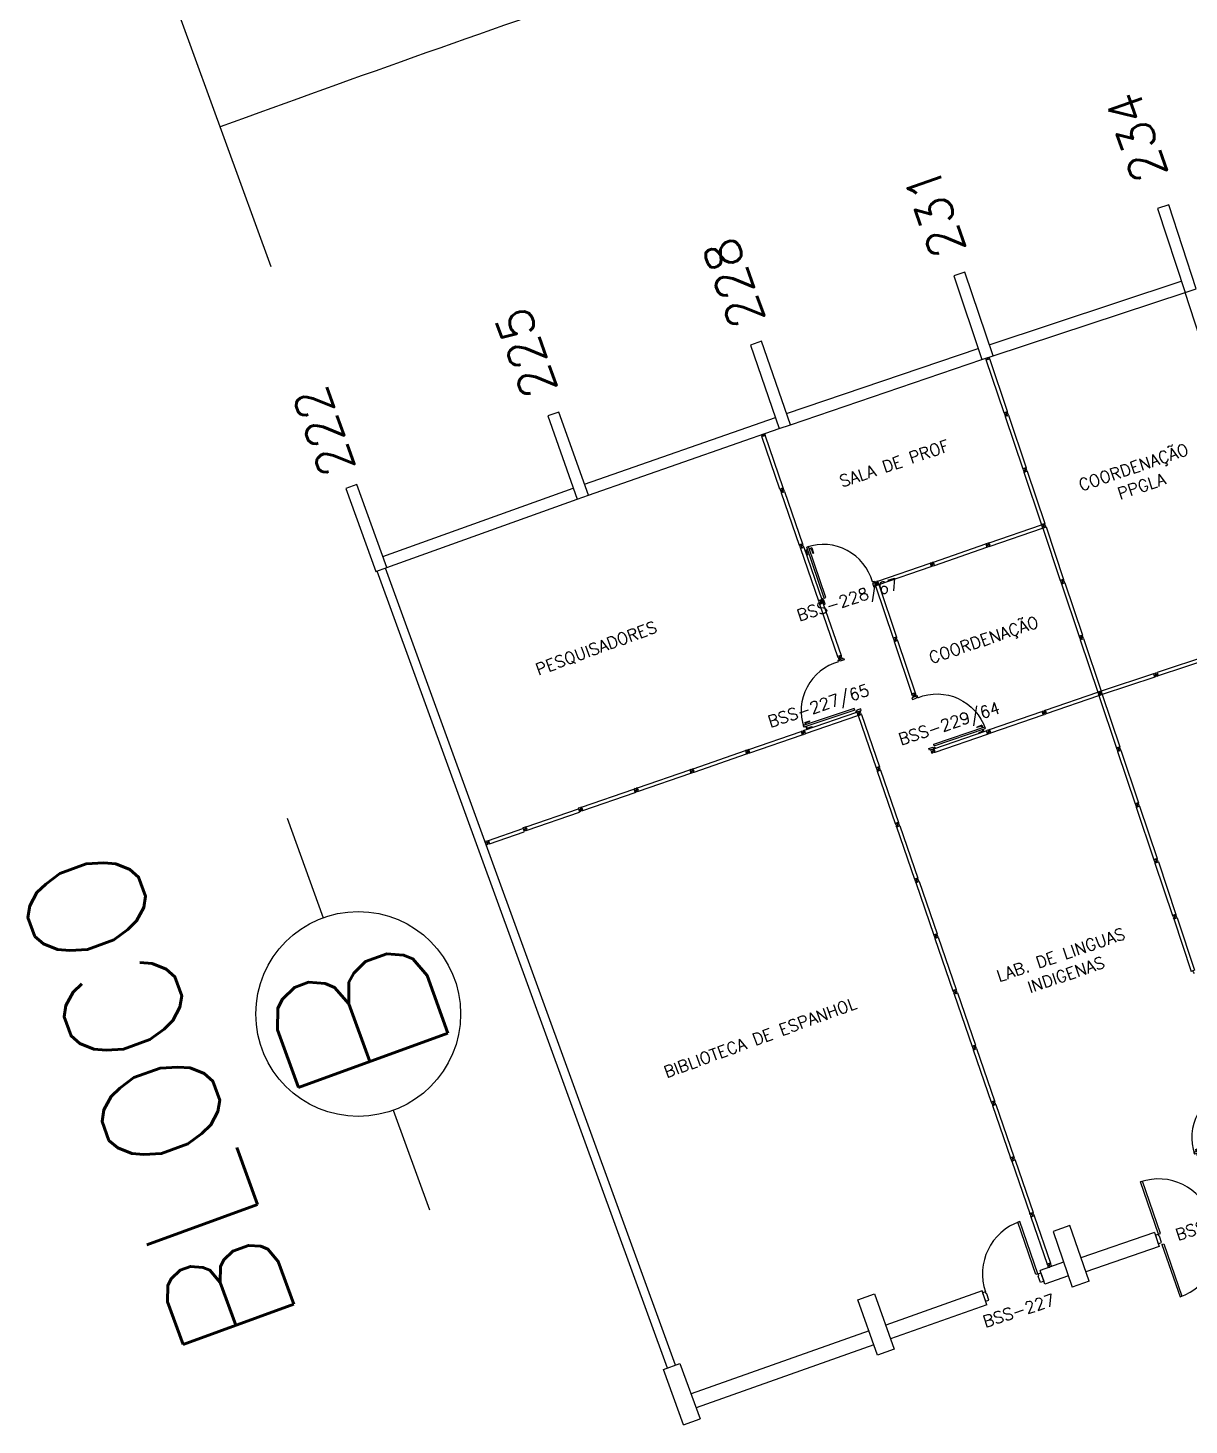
# Model space of a CAD drawing. Extents: x -152 to 150, y 325 to 437.
# Drawn here: x -151.52 to -131.81, y 387.06 to 410.78 of the extents above; entities that cross this region are included whole.
import ezdxf
from ezdxf.enums import TextEntityAlignment as Align

# ---------------------------------------------------------------- set-up
doc = ezdxf.new("R2010")
doc.units = 0
doc.header["$LTSCALE"] = 0.01
doc.header["$MEASUREMENT"] = 0
doc.header["$PDMODE"] = 98
doc.layers.get('0').update_dxf_attribs({"linetype": 'CONTINUOUS'})
doc.layers.get('DEFPOINTS').update_dxf_attribs({"linetype": 'CONTINUOUS'})
for name, color, linetype in [('ALV', 2, 'CONTINUOUS'), ('DIV', 2, 'CONTINUOUS'), ('ESQ', 1, 'CONTINUOUS'), ('ESTR', 3, 'CONTINUOUS'), ('NOPILAR1', 2, 'CONTINUOUS'), ('TEXTO', 2, 'CONTINUOUS'), ('TEXTO-CENTRO-CUSTO', 2, 'CONTINUOUS'), ('TEXTO-ENDEREÇO', 2, 'CONTINUOUS'), ('TXT-IDENTIFICAÇÃO', 4, 'CONTINUOUS'), ('USO', 2, 'CONTINUOUS')]:
    doc.layers.add(name, color=color, linetype=linetype)
doc.styles.add('1', font='romans.shx')
doc.styles.add('LEGENDA', font='romans.shx', dxfattribs={"height": 0.2})
doc.styles.add('NOPILAR', font='simplex.shx', dxfattribs={"height": 0.6})
doc.styles.add('UNB-100', font='simplex.shx', dxfattribs={"height": 3})
doc.styles.add('UNB-100-1', font='simplex.shx', dxfattribs={"height": 0.2})
doc.dimstyles.new('1-600', dxfattribs={"dimtxt": 1.1, "dimasz": 2.5, "dimexe": 2, "dimexo": 4, "dimgap": 0.2, "dimtad": 1, "dimdec": 0, "dimzin": 4, "dimdsep": 46, "dimlunit": 6, "dimtxsty": '1', "dimblk1": 'NONE', "dimblk2": 'NONE', "dimsah": 1, "dimcen": 0, "dimclrd": 2, "dimclre": 2, "dimclrt": 2, "dimadec": 0, "dimazin": 0, "dimtfac": 1, "dimtdec": 0, "dimtmove": 2, "dimatfit": 3, "dimldrblk": 'NONE', "dimfxl": 1, "dimtolj": 1, "dimtzin": 0, "dimarcsym": 0})

# ---------------------------------------------------------------- blocks, each defined once
blk = doc.blocks.new('PILAR-SSS')
blk.add_lwpolyline([(0, 0), (0, -1.5), (0.2, -1.5), (0.2, 0)], close=True)
blk = doc.blocks.new('DIVMT-SSC')
for p, q in [((0, 0.005), (0, -0.005)), ((0, -0.005), (0, 0.005)), ((-0.03, -0.03), (-0.03, -0.97)), ((0.006, -0.03), (-0.006, -0.03)), ((-0.005, 0), (0.005, 0)), ((0.005, 0), (-0.005, 0)), ((0.006, -0.02), (0.006, -0.03)), ((0.03, -0.03), (0.03, -0.97)), ((0.03, -0.97), (-0.03, -0.97)), ((-0.006, -0.98), (-0.006, -0.97)), ((-0.006, -0.98), (0.006, -0.98)), ((0.006, -1.001), (-0.006, -1.001)), ((0.005, -0.97), (-0.005, -0.97)), ((0, -0.994), (0, -1.007)), ((0, -1.02), (0, -1.021)), ((0.006, -0.98), (0.006, -0.97))]:
    blk.add_line(p, q)
blk.add_lwpolyline([(0.006, -0.02), (-0.006, -0.02), (0.006, -0.02), (0.006, -0.03), (0.03, -0.03), (0.03, -0.008), (0.02, -0.008), (0.02, 0.008), (0.03, 0.008), (0.03, 0.03), (0.006, 0.03), (0.006, 0.02), (-0.006, 0.02), (-0.006, 0.03), (-0.03, 0.03), (-0.03, 0.008), (-0.02, 0.008), (-0.02, -0.008), (-0.03, -0.008), (-0.03, -0.03), (-0.006, -0.03), (-0.006, -0.02), (-0.006, -0.03)])
blk = doc.blocks.new('MTT-SSC')
for p, q in [((-0.006, 0.03), (-0.03, 0.03)), ((-0.03, 0.008), (-0.03, 0.03)), ((-0.03, 0.008), (-0.02, 0.008)), ((-0.02, -0.008), (-0.02, 0.008)), ((-0.006, 0.0205), (-0.006, 0.03)), ((0.006, 0.0205), (-0.006, 0.0205)), ((0.0051, 0), (-0.0051, 0)), ((-0.0051, 0), (0.0051, 0)), ((0, -0.0051), (0, 0.0051)), ((0, 0.0051), (0, -0.0051)), ((0.006, 0.0205), (0.006, 0.03)), ((0.006, 0.03), (0.03, 0.03)), ((0.02, -0.008), (0.02, 0.008)), ((0.03, 0.008), (0.02, 0.008)), ((0.03, 0.008), (0.03, 0.03)), ((-0.03, -0.008), (-0.02, -0.008)), ((-0.03, -0.008), (-0.03, -0.03)), ((-0.03, -0.03), (-0.006, -0.03)), ((-0.03, -0.03), (-0.009, -0.03)), ((-0.009, -0.03), (-0.027, -0.03)), ((-0.006, -0.0205), (-0.006, -0.03)), ((-0.006, -0.0205), (-0.006, -0.03)), ((0.006, -0.0205), (-0.006, -0.0205)), ((-0.006, -0.0205), (0.006, -0.0205)), ((0.006, -0.0205), (0.006, -0.03)), ((0.006, -0.0205), (0.006, -0.03)), ((0.03, -0.03), (0.006, -0.03)), ((0.03, -0.008), (0.02, -0.008)), ((0.03, -0.008), (0.03, -0.03))]:
    blk.add_line(p, q)
blk = doc.blocks.new('PDV2E-SSC')
at = {"layer": 'DIV'}
for p, q in [((0.076, 0.05), (0.076, 0.965)), ((0.106, 0.965), (0.076, 0.965)), ((0.106, 0.05), (0.106, 0.965)), ((0.034, 0.925), (0.034, 0.835)), ((0.034, 0.925), (0.074, 0.925)), ((0.044, 0.835), (0.034, 0.835)), ((0.044, 0.915), (0.044, 0.835)), ((0.044, 0.915), (0.074, 0.915)), ((0.148, 0.925), (0.108, 0.925)), ((0.138, 0.915), (0.108, 0.915)), ((0.138, 0.915), (0.138, 0.835)), ((0.138, 0.835), (0.148, 0.835)), ((0.148, 0.925), (0.148, 0.835)), ((0.031, 0.05), (0.031, -0.05)), ((0.051, 0.05), (0.031, 0.05)), ((0.051, 0.02), (0.051, 0.05)), ((0.051, 0.02), (0.061, 0.02)), ((0.061, -0.05), (0.061, 0.02)), ((0.076, 0.05), (0.106, 0.05)), ((0.95, 0.02), (0.94, 0.02)), ((0.94, -0.05), (0.94, 0.02)), ((0.95, 0.02), (0.95, 0.05)), ((0.95, 0.05), (0.97, 0.05)), ((0.97, 0.05), (0.97, 0.035)), ((0.97, 0.035), (0.97, -0.035)), ((0.031, -0.05), (0.061, -0.05)), ((0.97, -0.05), (0.94, -0.05)), ((0.97, -0.035), (0.97, -0.05))]:
    blk.add_line(p, q, dxfattribs=at)
at = {"layer": 'DIV', "color": 1}
blk.add_arc((0.076, 0.1), 0.865, 356.6786, 90, dxfattribs=at)
blk = doc.blocks.new('DIVINI-SSC')
for p, q in [((-0.02, 0), (-0.02, -0.008)), ((-0.02, 0), (0.001, 0)), ((-0.005, 0), (0.005, 0)), ((0, 0.005), (0, -0.005)), ((0.001, 0), (0.02, 0)), ((-0.03, -0.008), (-0.02, -0.008)), ((-0.03, -0.008), (-0.03, -0.028)), ((-0.03, -0.028), (-0.008, -0.028)), ((-0.03, -0.03), (0.03, -0.03)), ((-0.03, -0.975), (-0.03, -0.03)), ((-0.009, -0.03), (-0.027, -0.03)), ((-0.008, -0.019), (0.008, -0.019)), ((-0.008, -0.019), (-0.008, -0.028)), ((-0.006, -0.021), (-0.006, -0.03)), ((0.006, -0.021), (-0.006, -0.021)), ((-0.006, -0.023), (-0.006, -0.027)), ((-0.004, -0.021), (0.004, -0.021)), ((0.006, -0.021), (0.006, -0.03)), ((0.006, -0.023), (0.006, -0.027)), ((0.008, -0.019), (0.008, -0.028)), ((0.03, -0.028), (0.008, -0.028)), ((0.009, -0.03), (0.027, -0.03)), ((0.02, 0), (0.02, -0.008)), ((0.03, -0.008), (0.02, -0.008)), ((0.03, -0.008), (0.03, -0.028)), ((0.03, -0.975), (0.03, -0.03)), ((-0.03, -0.975), (0.03, -0.975)), ((-0.009, -0.975), (-0.027, -0.975)), ((-0.006, -0.985), (-0.006, -0.975)), ((0.006, -0.985), (-0.006, -0.985)), ((0.006, -1.01), (-0.006, -1.01)), ((0, -0.985), (0, -0.988)), ((0, -1.003), (0, -1.018)), ((0.004, -0.951), (0.004, -0.953)), ((0.006, -0.985), (0.006, -0.975)), ((0.03, -0.975), (0.009, -0.975)), ((0.009, -0.975), (0.027, -0.975))]:
    blk.add_line(p, q)
blk = doc.blocks.new('*D72')
at = {"layer": 'DEFPOINTS', "color": 0, "transparency": 16777216}
for p in [(-129.606, 415.423), (-125.382, 409.923), (-132.149, 407.781), (-131.685, 406.355), (-124.03, 405.588)]:
    blk.add_point(p, dxfattribs=at)
at = {"layer": 'TEXTO-CENTRO-CUSTO', "color": 2, "lineweight": -2, "transparency": 16777216}
blk.add_line((-133.389, 411.585), (-134.782, 415.861), dxfattribs=at)
blk.add_arc((43.347, -130.781), 572.933, 107.33081, 108.04877, dxfattribs=at)
at = {"layer": 'TEXTO-CENTRO-CUSTO', "color": 2, "transparency": 16777216, "insert": (-130.974, 415.776), "char_height": 1.1, "attachment_point": 5, "rotation": 17.6898, "style": '1'}
blk.add_mtext('\\A1;NURE', dxfattribs=at)
blk = doc.blocks.new('_NONE')
at = {"color": 0, "linetype": 'ByBlock'}
blk.add_circle((0, 0), 0.25, dxfattribs=at)
blk = doc.blocks.new('*D73')
at = {"layer": 'DEFPOINTS', "color": 0, "transparency": 16777216}
for p in [(-138.88, 412.397), (-132.149, 407.781), (-131.685, 406.355), (-146.024, 402.971), (-145.511, 401.562)]:
    blk.add_point(p, dxfattribs=at)
at = {"layer": 'TEXTO-CENTRO-CUSTO', "color": 2, "lineweight": -2, "transparency": 16777216}
blk.add_line((-147.393, 406.73), (-148.941, 410.983), dxfattribs=at)
blk.add_arc((1.463, -2.246), 437.75, 108.04877, 110, dxfattribs=at)
at = {"layer": 'TEXTO-CENTRO-CUSTO', "color": 2, "transparency": 16777216, "insert": (-141.475, 412.303), "char_height": 1.1, "attachment_point": 5, "rotation": 19.0244, "style": '1'}
blk.add_mtext('\\A1;IL', dxfattribs=at)
blk = doc.blocks.new('port3')
at = {"layer": 'ESQ'}
for p, q in [((-130.903, 391.742), (-130.865, 391.755)), ((-130.903, 391.742), (-130.874, 391.657)), ((-130.89, 391.736), (-130.861, 391.746)), ((-130.89, 391.736), (-130.864, 391.66)), ((-130.572, 390.905), (-130.878, 391.793)), ((-130.864, 391.66), (-130.874, 391.657)), ((-130.539, 390.916), (-130.845, 391.805)), ((-130.794, 391.779), (-130.831, 391.766)), ((-130.8, 391.766), (-130.828, 391.757)), ((-130.8, 391.766), (-130.774, 391.691)), ((-130.794, 391.779), (-130.765, 391.694)), ((-130.774, 391.691), (-130.765, 391.694)), ((-132.632, 391.19), (-132.599, 391.201)), ((-132.326, 390.301), (-132.632, 391.19)), ((-132.293, 390.312), (-132.599, 391.201)), ((-130.539, 390.916), (-130.572, 390.905)), ((-130.534, 390.918), (-130.487, 390.934)), ((-130.523, 390.884), (-130.534, 390.918)), ((-130.532, 390.881), (-130.523, 390.884)), ((-130.495, 390.772), (-130.532, 390.881)), ((-130.479, 390.741), (-130.512, 390.73)), ((-130.512, 390.73), (-130.206, 389.841)), ((-130.438, 390.792), (-130.495, 390.772)), ((-130.487, 390.934), (-130.438, 390.792)), ((-130.479, 390.741), (-130.173, 389.852)), ((-132.331, 390.299), (-132.378, 390.283)), ((-132.378, 390.283), (-132.329, 390.141)), ((-132.319, 390.266), (-132.331, 390.299)), ((-132.326, 390.301), (-132.293, 390.312)), ((-132.31, 390.269), (-132.319, 390.266)), ((-132.272, 390.161), (-132.31, 390.269)), ((-132.329, 390.141), (-132.272, 390.161)), ((-132.266, 390.126), (-132.233, 390.137)), ((-132.266, 390.126), (-131.96, 389.237)), ((-132.233, 390.137), (-131.927, 389.249)), ((-130.257, 389.866), (-130.287, 389.951)), ((-130.251, 389.879), (-130.277, 389.954)), ((-130.257, 389.866), (-130.219, 389.879)), ((-130.251, 389.879), (-130.222, 389.889)), ((-130.161, 389.91), (-130.189, 389.9)), ((-130.161, 389.91), (-130.187, 389.986)), ((-130.148, 389.904), (-130.186, 389.891)), ((-130.148, 389.904), (-130.178, 389.989)), ((-131.96, 389.237), (-131.927, 389.249))]:
    blk.add_line(p, q, dxfattribs=at)
for centre, start, end in [((-130.539, 390.916), 108.9909, 198.9909), ((-132.326, 390.301), 18.9909, 108.9909), ((-132.266, 390.126), 288.9909, 18.9909), ((-130.479, 390.741), 198.9909, 288.9909)]:
    blk.add_arc(centre, 0.94, start, end, dxfattribs=at)
blk = doc.blocks.new('port2')
at = {"layer": 'ESQ'}
for p, q in [((-127.618, 392.837), (-127.651, 392.825)), ((-127.345, 391.936), (-127.651, 392.825)), ((-127.312, 391.948), (-127.618, 392.837)), ((-127.312, 391.948), (-127.345, 391.936)), ((-127.308, 391.95), (-127.26, 391.966)), ((-127.296, 391.916), (-127.308, 391.95)), ((-127.306, 391.913), (-127.296, 391.916)), ((-127.268, 391.804), (-127.306, 391.913)), ((-127.26, 391.966), (-127.211, 391.824)), ((-127.211, 391.824), (-127.268, 391.804)), ((-128.201, 391.642), (-128.249, 391.626)), ((-128.249, 391.626), (-128.202, 391.484)), ((-128.202, 391.484), (-128.145, 391.502)), ((-128.19, 391.609), (-128.201, 391.642)), ((-128.181, 391.612), (-128.19, 391.609)), ((-128.145, 391.502), (-128.181, 391.612))]:
    blk.add_line(p, q, dxfattribs=at)
blk.add_arc((-127.312, 391.948), 0.94, 108.9909, 198.9909, dxfattribs=at)

msp = doc.modelspace()

# ---------------------------------------------------------------- linework, layer by layer
at = {"layer": 'ALV'}
for p, q in [((-135.198, 405.405), (-131.938, 406.483)), ((-135.135, 405.215), (-131.875, 406.293)), ((-127.413, 392.6), (-131.875, 406.293)), ((-138.64, 404.236), (-135.389, 405.341)), ((-138.576, 404.046), (-135.325, 405.152)), ((-142.072, 403.037), (-138.831, 404.17)), ((-142.006, 402.848), (-138.765, 403.981)), ((-145.494, 401.809), (-142.263, 402.969)), ((-145.427, 401.62), (-142.195, 402.781)), ((-140.665, 388.027), (-145.591, 401.56)), ((-140.524, 388.078), (-145.45, 401.612)), ((-132.395, 390.331), (-133.643, 389.901)), ((-132.395, 390.331), (-132.314, 390.095)), ((-132.314, 390.095), (-133.561, 389.665)), ((-133.939, 389.829), (-134.337, 389.688)), ((-133.856, 389.593), (-134.254, 389.452)), ((-135.322, 389.339), (-136.958, 388.759)), ((-135.238, 389.103), (-136.875, 388.524)), ((-137.241, 388.659), (-140.26, 387.589)), ((-137.157, 388.423), (-140.176, 387.354))]:
    msp.add_line(p, q, dxfattribs=at)
at = {"layer": 'DIV'}
for p, q in [((-142.177, 397.534), (-142.158, 397.477)), ((-142.161, 397.514), (-142.17, 397.511)), ((-142.169, 397.51), (-142.166, 397.501)), ((-142.157, 397.503), (-142.166, 397.5)), ((-142.157, 397.503), (-142.161, 397.514)), ((-142.145, 397.513), (-142.132, 397.518)), ((-142.141, 397.522), (-142.137, 397.51)), ((-142.121, 397.522), (-142.12, 397.522)), ((-143.703, 396.989), (-143.118, 397.192)), ((-143.683, 396.932), (-143.099, 397.135)), ((-143.088, 397.179), (-143.075, 397.184)), ((-143.083, 397.188), (-143.079, 397.176)), ((-143.063, 397.188), (-143.062, 397.188)), ((-143.703, 396.989), (-143.683, 396.932)), ((-134.818, 391.54), (-134.511, 390.651)), ((-134.761, 391.56), (-134.455, 390.671)), ((-134.435, 390.614), (-134.492, 390.595)), ((-134.492, 390.595), (-134.215, 389.791)), ((-134.435, 390.614), (-134.158, 389.81)), ((-134.158, 389.81), (-134.215, 389.791)), ((-134.189, 389.79), (-134.192, 389.799)), ((-134.182, 389.802), (-134.191, 389.799)), ((-134.189, 389.79), (-134.177, 389.794)), ((-134.17, 389.774), (-134.182, 389.77)), ((-134.177, 389.794), (-134.181, 389.803)), ((-134.179, 389.778), (-134.174, 389.765)), ((-134.17, 389.754), (-134.17, 389.753))]:
    msp.add_line(p, q, dxfattribs=at)
at = {"layer": 'ESTR'}
for p, q in [((-133.831, 390.448), (-134.115, 390.35)), ((-134.115, 390.35), (-133.789, 389.405)), ((-133.505, 389.503), (-133.831, 390.448)), ((-137.429, 389.19), (-137.146, 389.29)), ((-137.146, 389.29), (-136.812, 388.348)), ((-133.505, 389.503), (-133.789, 389.405)), ((-137.095, 388.248), (-137.429, 389.19)), ((-136.812, 388.348), (-137.095, 388.248)), ((-140.733, 388.002), (-140.451, 388.105)), ((-140.451, 388.105), (-140.109, 387.165)), ((-140.391, 387.063), (-140.733, 388.002)), ((-140.391, 387.063), (-140.11, 387.165))]:
    msp.add_line(p, q, dxfattribs=at)
for points in [[(-132.34, 407.719), (-131.875, 406.293), (-131.685, 406.355), (-132.149, 407.781)], [(-135.802, 406.574), (-135.325, 405.152), (-135.135, 405.215), (-135.612, 406.638)], [(-139.254, 405.399), (-138.765, 403.981), (-138.576, 404.046), (-139.065, 405.464)], [(-142.696, 404.195), (-142.195, 402.781), (-142.006, 402.848), (-142.507, 404.262)]]:
    msp.add_lwpolyline(points, close=True, dxfattribs=at)
at = {"layer": 'TEXTO-ENDEREÇO'}
for p, q in [((-134.254, 389.452), (-134.337, 389.688)), ((-135.238, 389.103), (-135.322, 389.339))]:
    msp.add_line(p, q, dxfattribs=at)
at = {"layer": 'TXT-IDENTIFICAÇÃO', "color": 2}
for p, q in [((-147.121, 397.364), (-146.508, 395.676)), ((-145.32, 392.407), (-144.706, 390.718))]:
    msp.add_line(p, q, dxfattribs=at)
msp.add_circle((-145.914, 394.041), 1.739, dxfattribs=at)

# ---------------------------------------------------------------- block references
for name, p in [('port3', (0, 0)), ('port2', (-7.062, -2.321))]:
    msp.add_blockref(name, p)
at = {"layer": 'DIV'}
for name, p, rotation in [('DIVINI-SSC', (-135.23, 405.184), 18.53659999999908), ('DIVMT-SSC', (-134.909, 404.226), 18.53659999999908), ('DIVINI-SSC', (-139.043, 403.885), 19.02439024390198), ('DIVMT-SSC', (-134.591, 403.278), 18.53659999999908), ('DIVMT-SSC', (-138.713, 402.93), 19.02439024390198), ('DIVMT-SSC', (-135.219, 402.003), 109.0243902438963), ('DIVMT-SSC', (-134.273, 402.33), 18.53659999999908), ('PDV2E-SSC', (-138.058, 401.03), 18.69665206636823), ('DIVMT-SSC', (-138.387, 401.984), 19.02439024390198), ('DIVMT-SSC', (-136.165, 401.677), 109.0243902438963), ('DIVMT-SSC', (-137.11, 401.351), 109.0243902438963), ('DIVMT-SSC', (-137.111, 401.351), 18.53659999999908), ('DIVMT-SSC', (-133.955, 401.382), 18.53659999999908), ('DIVMT-SSC', (-138.061, 401.038), 19.02439024390198), ('DIVMT-SSC', (-136.793, 400.403), 18.53659999999908), ('DIVMT-SSC', (-133.637, 400.433), 18.53659999999908), ('PDV2E-SSC', (-137.409, 399.146), 108.6966520663703), ('MTT-SSC', (-137.735, 400.092), 19.02439024390198), ('MTT-SSC', (-136.475, 399.455), 108.6966520663703), ('DIVMT-SSC', (-134.265, 399.159), 109.0243902438963), ('DIVMT-SSC', (-133.319, 399.485), 18.53659999999908), ('DIVMT-SSC', (-138.355, 398.82), 109.0243902438963), ('DIVMT-SSC', (-137.409, 399.147), 19.02439024390198), ('DIVMT-SSC', (-135.211, 398.832), 109.0243902438963), ('DIVMT-SSC', (-139.301, 398.494), 109.0243902438963), ('DIVMT-SSC', (-136.157, 398.506), 109.0243902438963), ('DIVMT-SSC', (-133.002, 398.537), 18.53659999999908), ('DIVMT-SSC', (-140.247, 398.168), 109.0243902438963), ('DIVMT-SSC', (-141.193, 397.842), 109.0243902438963), ('DIVMT-SSC', (-137.083, 398.201), 19.02439024390198), ('DIVMT-SSC', (-142.139, 397.516), 109.0243902438963), ('DIVMT-SSC', (-132.684, 397.589), 18.53659999999908), ('DIVMT-SSC', (-143.081, 397.182), 109.0243902438963), ('DIVMT-SSC', (-136.757, 397.255), 19.02439024390198), ('MTT-SSC', (-143.721, 396.951), 19.02439024390198), ('DIVMT-SSC', (-132.366, 396.641), 18.53659999999908), ('DIVMT-SSC', (-136.43, 396.309), 19.02439024390198), ('DIVMT-SSC', (-132.048, 395.693), 18.53659999999908), ('DIVMT-SSC', (-136.104, 395.363), 19.02439024390198), ('DIVMT-SSC', (-135.778, 394.417), 19.02439024390198), ('DIVMT-SSC', (-135.452, 393.471), 19.02439024390198), ('PDV2E-SSC', (-130.776, 391.899), 108.6966520664653), ('DIVMT-SSC', (-135.126, 392.525), 19.02439024390198), ('MTT-SSC', (-134.799, 391.579), 19.02439024390198), ('MTT-SSC', (-134.473, 390.633), 19.02439024390198), ('MTT-SSC', (-134.176, 389.772), 19.02439024390198)]:
    msp.add_blockref(name, p, dxfattribs=dict(at, rotation=rotation))
at = {"layer": 'DIV', "xscale": -1}
for name, p, rotation in [('DIVMT-SSC', (-131.42, 400.115), 288.3689138888985), ('PDV2E-SSC', (-136.156, 398.506), 288.6966520663368), ('DIVMT-SSC', (-132.37, 399.8), 288.3689138888985)]:
    msp.add_blockref(name, p, dxfattribs=dict(at, rotation=rotation))
at = {"layer": 'ESTR', "rotation": 20.00000000000009}
msp.add_blockref('PILAR-SSS', (-146.127, 402.962), dxfattribs=at)

# ---------------------------------------------------------------- texts
at = {"layer": 'NOPILAR1', "style": 'NOPILAR'}
for s, rotation, p in [('234', 109.1434, (-132.16, 408.297)), ('231', 109.1434, (-135.587, 407.016)), ('228', 109.7043, (-138.997, 405.826)), ('225', 109.7043, (-142.522, 404.641)), ('222', 109.7043, (-145.955, 403.307))]:
    msp.add_text(s, height=0.6, rotation=rotation, dxfattribs=at).set_placement(p)
at = {"layer": 'TEXTO', "style": 'UNB-100'}
for s, rotation, p in [('SALA DE PROF', 18.7859, (-136.777, 403.295)), ('COORDENAÇÃO', 18.7859, (-132.718, 403.23)), ('PPGLA', 18.7859, (-132.582, 402.909)), ('PESQUISADORES', 20.1164, (-141.839, 400.159)), ('COORDENAÇÃO', 18.7859, (-135.262, 400.3)), ('LAB. DE LINGUAS', 18.7859, (-133.953, 394.952)), ('INDIGENAS', 18.7859, (-133.864, 394.614)), ('BIBLIOTECA DE ESPANHOL', 20.1164, (-139.054, 393.546))]:
    msp.add_text(s, height=0.2, rotation=rotation, dxfattribs=at).set_placement(p, align=Align.CENTER)
at = {"layer": 'TEXTO-ENDEREÇO', "style": 'UNB-100-1'}
for s, p in [('BSS-228/67', (-137.572, 400.983)), ('BSS-227/65', (-138.068, 399.179)), ('BSS-229/64', (-135.849, 398.879)), ('BSS-231', (-131.399, 390.384)), ('BSS-227', (-134.667, 388.909))]:
    msp.add_text(s, height=0.2, rotation=18.1275, dxfattribs=at).set_placement(p, align=Align.CENTER)
at = {"layer": 'TXT-IDENTIFICAÇÃO', "color": 4, "style": 'LEGENDA'}
for s, height, p in [('BLOCO ', 2, (-146.891, 388.792)), ('B', 2.7, (-144.232, 393.28))]:
    msp.add_text(s, height=height, rotation=109.9691, dxfattribs=at).set_placement(p)
at = {"layer": 'USO', "style": 'LEGENDA'}
msp.add_text('LAB. MICROBIOLOGIA - MOD. 09', height=0.8, rotation=19, dxfattribs=at).set_placement((-140.411, 382.959))

# ---------------------------------------------------------------- dimensions: what is measured, and where the dimension line sits
at = {"layer": 'TEXTO-CENTRO-CUSTO'}
for base, line1, line2, text, picture, middle in [((-129.606, 415.423), ((-131.685, 406.355), (-132.149, 407.781)), ((-124.03, 405.588), (-125.382, 409.923)), 'NURE', '*D72', (-130.974, 415.776)), ((-138.88, 412.397), ((-146.024, 402.971), (-145.511, 401.562)), ((-131.685, 406.355), (-132.149, 407.781)), 'IL', '*D73', (-141.475, 412.303))]:
    dim = msp.add_angular_dim_2l(base=base, line1=line1, line2=line2, text=text, dimstyle='1-600', override={"dimse1": 1, "dimazin": 1}, dxfattribs=at)
    dim.commit()
    dim.dimension.update_dxf_attribs({"geometry": picture, "text_midpoint": middle})

doc.saveas('drawing.dxf')
